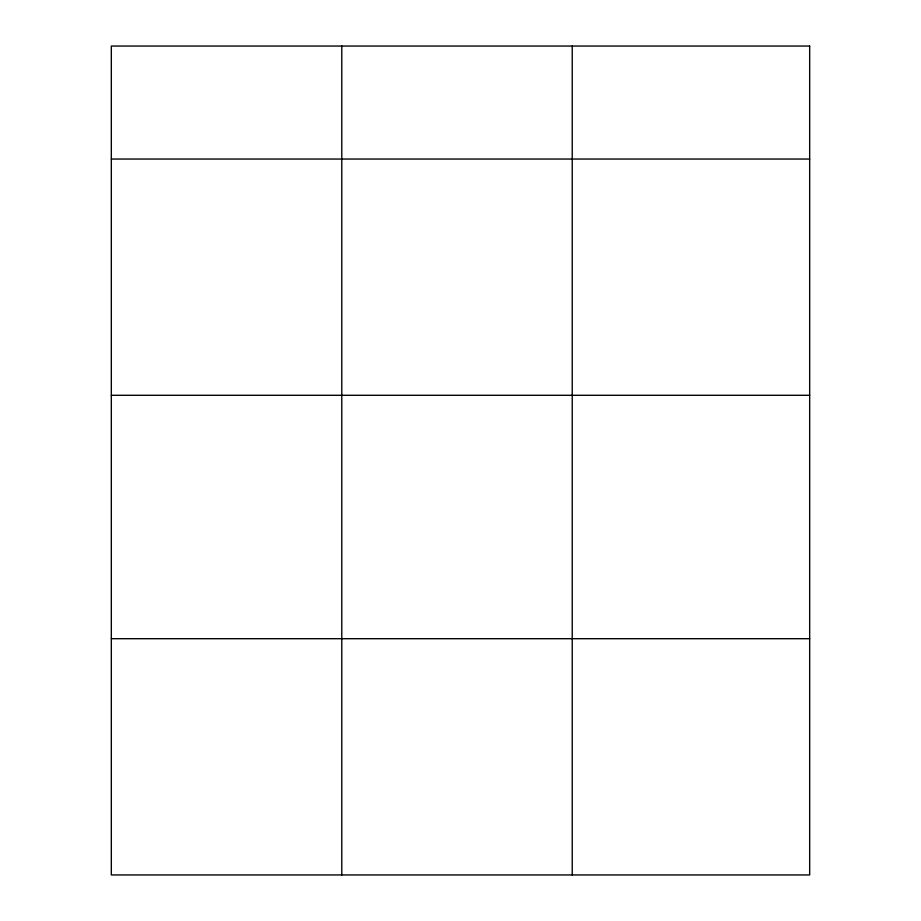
<?xml version="1.0" encoding="UTF-8"?>
<svg xmlns="http://www.w3.org/2000/svg" width="921" height="921" viewBox="0 0 921 921"><rect width="100%" height="100%" fill="white"/><g stroke="black" fill="none" stroke-linecap="round" stroke-linejoin="round"><path stroke-width="1.38" d="M111.326 159.045L809.674 159.045M111.326 395.293L809.674 395.293M111.326 638.702L809.674 638.702M572.229 46.05L572.229 874.95M341.783 46.05L341.783 874.95M809.674 46.05L111.326 46.05L111.326 874.95L809.674 874.95L809.674 46.05"/></g></svg>
